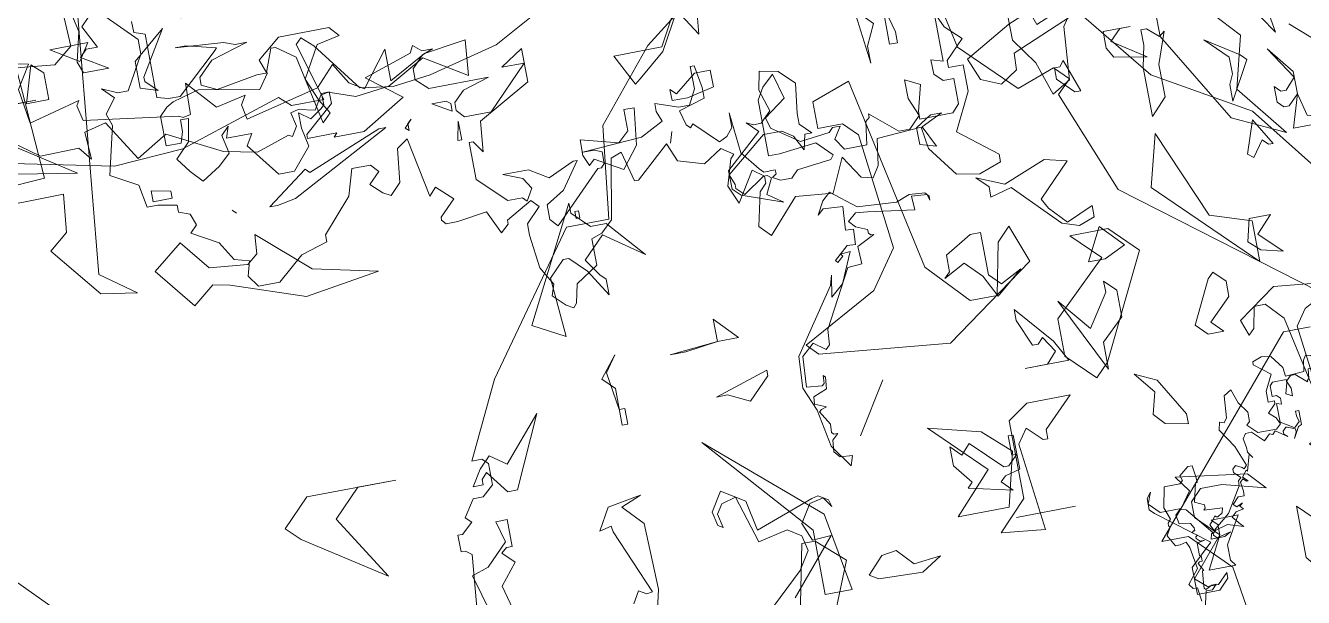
# Model space of a CAD drawing. Header units: millimetres. Extents: x 1418 to 1811, y 1796 to 1956.
# Drawn here: x 1476.093 to 1476.643, y 1861.03 to 1861.276 of the extents above; entities that cross this region are included whole.
import ezdxf

# ---------------------------------------------------------------- set-up
doc = ezdxf.new("R2010")
doc.units = ezdxf.units.MM
doc.layers.add('ARBRE', color=251, linetype='Continuous', lineweight=13)
doc.layers.add('VEGETAIS', color=3, linetype='Continuous')

# ---------------------------------------------------------------- blocks, each defined once
blk = doc.blocks.new('WMF26', base_point=(0, 0.0008))
at = {"color": 85}
for points in [[(10.2552, -0.9839), (11.3025, -1.7915), (11.412, -2.069), (11.3758, -2.1052), (11.412, -2.1414), (11.5141, -2.1052), (11.6524, -2.2427), (11.7611, -2.7672), (11.9727, -3.1163), (12.4238, -3.5016), (12.5251, -3.6045), (12.5251, -3.7494), (12.7359, -3.9898), (12.9112, -4.5142), (13.0496, -4.688), (13.0199, -5.387), (12.7721, -5.5977), (12.6346, -5.7369), (13.1582, -5.9476), (13.2233, -7.4181), (13.0199, -7.9055)], [(12.0739, -8.8441), (12.1472, -9.3381), (12.2485, -9.4401), (12.3209, -9.4401), (11.8994, -9.9284), (11.8269, -9.9284)], [(9.5274, -11.9578), (8.756, -12.3728), (8.3048, -12.4823), (8.0578, -12.5119), (7.8462, -12.4823), (7.6066, -12.162), (7.5342, -12.097), (7.4979, -12.1332), (7.6066, -12.5119), (7.395, -12.5119), (7.3226, -12.4461), (6.6606, -12.6568), (6.2095, -12.6857), (5.4018, -12.5119)], [(0.4759, -5.387), (0.5121, -5.0016), (0.4759, -4.972), (0.4462, -4.972), (0.4462, -4.8633), (0.4759, -4.8633), (0.5483, -4.7975), (0.5121, -4.7612), (0.5846, -4.6517), (0.6496, -4.6517), (0.7237, -4.5867), (0.7237, -4.4484), (0.6866, -4.4122), (0.6208, -4.4122), (0.8612, -3.9239), (1.4943, -3.0512), (1.771, -3.0512), (1.8434, -2.4543), (2.2221, -2.0031), (2.6807, -1.654)]]:
    blk.add_lwpolyline(points, dxfattribs=at)
at = {"color": 63}
for points in [[(2.586, -1.7084), (2.5572, -1.9924), (2.4469, -1.8171), (2.3094, -2.0575), (2.1349, -2.2032), (2.0986, -2.232), (1.9957, -2.0287), (2.3094, -2.0287), (2.4469, -1.7808)], [(10.3532, -1.2029), (10.9131, -1.9307), (11.1609, -2.0756), (11.4375, -2.4255)], [(10.7756, -2.1414), (10.7031, -2.0756)], [(4.217, -2.4683), (4.52, -2.2962), (4.6624, -2.2378), (4.6945, -2.3316), (4.9712, -2.2188), (4.9457, -2.0188), (4.8847, -1.8821), (4.7991, -1.9175), (4.8386, -1.8228), (4.9522, -1.9109), (4.9778, -2.111), (5.065, -2.2584), (4.5184, -2.4856), (4.5126, -2.5934), (4.4031, -2.6651), (4.2747, -2.6116), (4.217, -2.4683), (4.217, -2.4683)], [(3.6695, -2.1307), (3.6045, -2.2682), (3.6045, -2.3786), (3.5683, -2.0575), (3.4299, -1.92), (3.5683, -2.0287), (3.6695, -2.1307), (3.6695, -2.1307)], [(6.1156, -2.2032), (6.188, -2.6618), (6.1156, -2.5523), (6.1156, -2.2032), (6.1156, -2.2032)], [(2.586, -2.3415), (2.4107, -2.3786), (2.3094, -2.3786), (2.3094, -2.3053), (2.3456, -2.3415), (2.4839, -2.232), (2.586, -2.232), (2.586, -2.3415), (2.586, -2.3415)], [(3.1064, -2.4148), (3.0817, -2.6074), (3.0817, -2.6766), (3.1508, -2.7466), (3.1064, -2.7466), (3.0817, -2.8446), (3.0323, -2.7466), (2.9631, -2.7013), (2.8437, -2.7013), (2.5819, -2.9137), (2.6066, -2.9829), (2.6066, -3.0076), (2.656, -3.057), (2.7943, -2.9631), (2.819, -2.9631), (2.8437, -2.9829), (2.7943, -3.0817), (2.8931, -3.1517), (2.6313, -3.057), (2.5819, -3.0076), (2.5819, -2.889), (2.819, -2.6766), (2.7499, -2.6074), (2.7943, -2.6272), (2.8437, -2.6272), (2.9129, -2.558), (2.8684, -2.4148), (2.8931, -2.2954), (3.0125, -2.3209), (3.1064, -2.4148), (3.1064, -2.4148)], [(2.0328, -2.6181), (1.9233, -2.7565), (1.7495, -2.6544), (1.7125, -2.6906), (1.6837, -2.6181), (1.6837, -2.5161), (1.9233, -2.5819), (1.9957, -2.5161), (1.9957, -2.3786), (2.0624, -2.3786), (2.0328, -2.6181), (2.0328, -2.6181)], [(5.3433, -2.5885), (5.3433, -2.4872), (5.3804, -2.4872), (5.4528, -2.5523), (5.489, -2.5235), (5.4166, -2.7276), (5.4166, -2.9384), (5.3145, -3.0471), (5.3145, -2.7276), (5.3433, -2.5885), (5.3433, -2.5885)], [(4.7547, -2.698), (4.7547, -2.6247), (4.7909, -2.6247), (4.8197, -2.5885), (4.893, -2.8001), (4.8559, -2.8001), (4.7547, -2.698), (4.7547, -2.698)], [(5.8678, -2.8726), (5.8678, -2.7639), (5.7295, -2.6247), (5.9402, -2.7639), (5.9765, -2.8001), (5.8381, -3.0471), (5.8381, -2.9384), (5.8678, -2.8726), (5.8678, -2.8726)], [(6.2531, -3.0759), (6.188, -3.1426), (6.1518, -3.1426), (6.1156, -3.1055), (6.1156, -3.0035), (6.1518, -3.0397), (6.188, -3.0397), (6.2531, -2.9672), (6.1156, -2.7565), (6.2531, -2.931), (6.2531, -3.0759), (6.2531, -3.0759)], [(1.6475, -3.0759), (1.7495, -3.0759), (1.9595, -3.3163), (1.7125, -3.1426), (1.5742, -3.2801), (1.6475, -3.3896), (1.6837, -3.4258), (1.6837, -3.5271), (1.5742, -3.3534), (1.4721, -3.2513), (1.4359, -3.2513), (1.3346, -3.3534), (1.3634, -3.7387), (1.1601, -3.63), (1.538, -2.9022), (1.538, -2.9672), (1.6475, -3.0759), (1.6475, -3.0759)], [(6.2531, -3.0759), (6.2893, -3.2225), (6.5001, -3.2875), (6.188, -3.2875), (6.2531, -3.0759), (6.2531, -3.0759)], [(2.8569, -4.5002), (2.791, -4.3446), (2.805, -4.1405), (3.0874, -3.7321), (3.1055, -3.6671), (3.0825, -3.8054), (3.164, -3.7346), (3.2513, -3.5394), (3.1879, -3.5452), (3.1994, -3.56), (3.1607, -3.5946), (3.1484, -3.5806), (3.2406, -3.4991), (3.2933, -3.5032), (3.2999, -3.4036), (3.248, -3.3995), (3.2587, -3.2472), (3.1327, -3.2389), (3.0932, -3.2727), (3.1385, -3.1887), (3.192, -3.1426), (3.3493, -3.2669), (3.602, -3.2842), (3.6909, -3.2513), (3.7905, -3.2579), (3.8152, -3.2859), (3.8136, -3.3122), (3.8029, -3.2719), (3.7033, -3.2653), (3.7074, -3.355), (3.4077, -3.3106), (3.3311, -3.3023), (3.2776, -3.3493), (3.3147, -3.3912), (3.3871, -3.4225), (3.3879, -3.4464), (3.4003, -3.4604), (3.4209, -3.4612), (3.3056, -3.5172), (3.3106, -3.6316), (3.2183, -3.6382), (3.0183, -4.0046), (3.0117, -4.1042), (2.9837, -4.1289), (2.9104, -4.0738), (2.8289, -4.1446), (2.8149, -4.3438), (2.917, -4.3537), (2.931, -4.3413), (2.9351, -4.2887), (2.9475, -4.3027), (2.9401, -4.3784), (2.8495, -4.413), (2.8462, -4.4599), (2.9178, -4.4912), (2.8833, -4.5019), (2.8693, -4.5142), (2.9236, -4.6048), (2.9195, -4.6575), (2.9318, -4.6715), (2.959, -4.6731), (2.9187, -4.7077), (2.9112, -4.7835), (2.9458, -4.823), (3.0249, -4.8287), (3.0043, -4.8913), (2.9005, -4.7431), (2.8569, -4.5002), (2.8569, -4.5002)], [(5.9402, -3.1862), (6.0415, -3.36), (6.0127, -3.36), (5.9765, -3.3237), (5.904, -3.4258), (5.8678, -3.397), (5.9402, -3.1862), (5.9402, -3.1862)], [(6.2531, -3.7461), (6.3255, -3.5715), (6.3255, -3.4983), (6.4276, -3.4983), (6.3618, -3.8111), (6.3255, -3.8111), (6.2531, -3.7461), (6.2531, -3.7461)], [(6.3255, -3.8408), (6.5734, -4.1248), (6.2893, -3.877), (6.2531, -3.6662), (6.3255, -3.6662), (6.3255, -3.8408), (6.3255, -3.8408)], [(4.8477, -3.6769), (4.986, -3.8227), (4.8477, -3.8877), (4.739, -3.8877), (4.8477, -3.6769), (4.8477, -3.6769)], [(2.3094, -3.9494), (2.0986, -3.9783), (1.9957, -3.9783), (2.3094, -3.9494), (2.3094, -3.8045), (2.4469, -3.9494), (2.3094, -3.9494), (2.3094, -3.9494)], [(5.8381, -3.9132), (5.9765, -4.0515), (5.8381, -4.0153), (5.7657, -3.9494), (5.8019, -3.8045), (5.9402, -3.8045), (5.8381, -3.9132), (5.8381, -3.9132)], [(1.6112, -4.2623), (1.6475, -4.2623), (1.6475, -4.3644), (1.6112, -4.3644), (1.6112, -4.1248), (1.538, -4.0515), (1.6475, -3.9132), (1.5742, -4.0153), (1.6112, -4.2623), (1.6112, -4.2623)], [(7.4938, -4.1767), (7.5663, -4.1042), (7.4576, -3.9289), (7.6684, -4.068), (7.7046, -4.1042), (7.6321, -4.1767), (7.3917, -4.1767), (7.4938, -4.1767), (7.4938, -4.1767)], [(4.6723, -4.3101), (4.8115, -4.0993), (4.8115, -4.0268), (4.8839, -4.0993), (4.8839, -4.273), (4.739, -4.4122), (4.739, -4.5867), (4.4986, -4.0993), (4.6723, -4.3101), (4.6723, -4.3101)], [(4.3603, -4.4846), (4.4253, -4.4122), (4.3603, -4.3101), (4.3241, -4.3463), (4.2878, -4.3463), (4.2146, -4.1717), (4.2146, -4.0993), (4.4253, -4.3463), (4.4986, -4.4846), (4.2146, -4.4846), (4.3603, -4.4846), (4.3603, -4.4846)], [(5.3351, -4.4122), (5.4734, -4.1355), (5.5096, -4.0993), (5.5821, -4.1717), (5.5821, -4.273), (5.4372, -4.4122), (5.5096, -4.4846), (5.4075, -4.4846), (5.3351, -4.4122), (5.3351, -4.4122)], [(0.811, -4.6484), (0.7015, -4.5027), (0.6644, -4.5398), (0.6644, -4.576), (0.5994, -4.576), (0.6644, -4.4739), (0.7377, -4.4006), (0.8398, -4.4739), (1.0868, -4.1899), (0.876, -4.6484), (0.811, -4.6484), (0.811, -4.6484)], [(3.304, -4.3875), (3.0973, -4.7127), (3.304, -4.3875), (3.304, -4.3875)], [(5.0502, -6.1601), (5.0395, -6.0695), (5.0107, -6.0695), (4.9893, -6.0398), (5.0609, -5.9485), (5.0395, -5.8077), (5.0214, -5.7682), (4.9811, -5.7789), (4.9498, -5.7789), (4.9103, -5.7072), (4.9391, -5.6562), (4.9308, -5.6463), (4.9308, -5.6274), (4.9498, -5.606), (4.921, -5.5269), (4.9498, -5.3952), (5.0502, -5.3952), (5.0708, -5.3763), (5.0609, -5.345), (5.121, -5.2947), (5.1507, -5.2947), (5.1614, -5.3763), (5.1614, -5.4059), (5.1507, -5.4059), (5.121, -5.5269), (5.182, -5.5557), (5.182, -5.5771), (5.1712, -5.5878), (5.2915, -5.5961), (5.2832, -5.6274), (5.2519, -5.6463), (5.2412, -5.6463), (5.233, -5.6381), (5.2124, -5.6669), (5.191, -5.6891), (5.2124, -5.7286), (5.3227, -5.6381), (5.4232, -5.4767), (5.4232, -5.4454), (5.4421, -5.4265), (5.4026, -5.387), (5.4026, -5.3656), (5.4232, -5.345), (5.4635, -5.3656), (5.4734, -5.3763), (5.4923, -5.3557), (5.4421, -5.2248), (5.3631, -5.1037), (5.373, -5.0535), (5.4026, -5.0634), (5.4232, -5.0346), (5.4339, -4.8921), (5.4841, -4.8633), (5.5137, -4.9531), (5.564, -5.0239), (5.564, -5.0848), (5.5426, -5.1037), (5.6035, -5.1638), (5.7253, -5.1638), (5.755, -5.135), (5.736, -5.093), (5.6941, -5.0535), (5.7443, -5.0033), (5.7443, -4.9844), (5.7048, -4.9844), (5.7048, -4.9127), (5.755, -4.8123), (5.6545, -4.7324), (5.6545, -4.7118), (5.7146, -4.6904), (5.7756, -4.7011), (5.8365, -4.7826), (5.8447, -4.8419), (5.9657, -4.8337), (5.9765, -4.7621), (5.9954, -4.7324), (6.0267, -4.7407), (6.0662, -4.8016), (6.1074, -4.7118), (6.2078, -4.7217), (6.2893, -4.632), (6.3181, -4.6616), (6.2975, -4.7514), (6.2786, -4.7719), (6.2786, -4.7909), (6.3082, -4.8123), (6.3576, -4.7324), (6.3791, -4.7826), (6.3576, -4.8526), (6.3478, -4.8633), (6.3791, -4.8839), (6.4293, -4.8526), (6.4984, -4.8732), (6.519, -4.9234), (6.6096, -4.8419), (6.6203, -4.8419), (6.6409, -4.9234), (6.6705, -4.9127), (6.7001, -4.7514), (6.7314, -4.7217), (6.7602, -4.7118), (6.7602, -4.6402), (6.8212, -4.6007), (6.8319, -4.5505), (6.8418, -4.5398), (6.8607, -4.5505), (6.892, -4.5818), (6.8821, -4.6114), (6.9109, -4.6616), (6.9216, -4.7514), (6.9216, -4.7826), (6.8821, -4.8222), (6.901, -4.8419), (6.9718, -4.8016), (6.9718, -4.7909), (6.9932, -4.7719), (7.0229, -4.8337), (7.1019, -4.8222), (7.134, -4.8222), (7.1439, -4.8337), (7.1439, -4.8419), (7.1019, -4.8839), (7.1439, -4.9234), (7.1629, -4.9028), (7.1941, -5.0634), (7.2238, -5.0428), (7.2345, -4.9531), (7.2633, -4.9234), (7.2839, -4.9341), (7.3135, -4.9629), (7.2839, -4.9926), (7.3028, -5.0132), (7.353, -5.0132), (7.3744, -4.9424), (7.4543, -4.8526), (7.4543, -4.8337), (7.5259, -4.8123), (7.5967, -4.7514), (7.6552, -4.7514), (7.6766, -4.7826), (7.6659, -4.8222), (7.7054, -4.8337), (7.7367, -4.8839), (7.8059, -4.9234), (7.7869, -4.9424), (7.7976, -4.9737), (7.8273, -4.9844), (7.8273, -5.0033), (7.8775, -5.0132), (7.9071, -5.0132), (7.9178, -5.0741), (7.9886, -5.1136), (7.9574, -5.2437), (7.9681, -5.2758), (7.9384, -5.3153), (7.9681, -5.345), (7.9277, -5.326), (7.8989, -5.326), (7.8478, -5.4158), (7.8478, -5.4561), (7.9277, -5.5376)], [(7.9681, -5.5376), (7.9886, -5.5162), (7.9574, -5.4561), (7.9886, -5.4561), (8.0076, -5.4372), (7.9384, -5.3952), (8.0076, -5.3952), (8.0183, -5.4265), (7.9993, -5.5063), (8.0183, -5.5961)], [(7.8561, -5.5063), (7.8561, -5.4767), (7.8273, -5.466), (7.8273, -5.2947), (7.7976, -5.2865), (7.7663, -5.2865), (7.6552, -5.387), (7.647, -5.3952), (7.7268, -5.4158), (7.7556, -5.4158), (7.6264, -5.4059), (7.5967, -5.3952), (7.5655, -5.3952), (7.6659, -5.3656), (7.7054, -5.326), (7.7054, -5.3054), (7.6659, -5.2865), (7.5547, -5.3054), (7.5259, -5.3054), (7.5547, -5.2651), (7.7161, -5.2947), (7.7869, -5.2758), (7.8059, -5.2651), (7.8273, -5.2437), (7.8273, -5.1638), (7.7869, -5.1638), (7.777, -5.1935), (7.777, -5.2248), (7.7556, -5.2248), (7.7663, -5.1638), (7.8059, -5.1243), (7.777, -5.0848), (7.7474, -5.0535), (7.6972, -5.0848), (7.6659, -5.1136), (7.6766, -5.1638), (7.6552, -5.1852), (7.6659, -5.154), (7.5967, -5.154), (7.6157, -5.1243), (7.5465, -5.0346), (7.5045, -5.0346), (7.4543, -5.093), (7.465, -5.1433), (7.465, -5.1852), (7.4354, -5.1638), (7.4033, -5.1852), (7.395, -5.1935), (7.395, -5.2248), (7.3744, -5.2248), (7.3744, -5.1935), (7.4543, -5.1243), (7.4543, -5.1136), (7.3744, -5.1136), (7.3843, -5.1037), (7.3028, -5.1037), (7.1843, -5.1745), (7.274, -5.2437), (7.1439, -5.2865), (7.134, -5.3054), (7.1126, -5.2865), (7.0838, -5.2865), (7.1126, -5.2758), (7.1439, -5.2437), (7.1439, -5.2141), (7.1126, -5.1852), (6.9513, -5.1852), (7.0229, -5.1638), (7.0517, -5.135), (7.0517, -5.1136), (7.0336, -5.093), (6.9611, -5.093), (6.8508, -5.2042), (6.9109, -5.2042), (6.8508, -5.2437), (6.8508, -5.154), (6.9932, -5.0741), (7.0015, -4.9926), (7.0229, -5.0239), (7.0336, -5.0239), (7.0336, -4.9234), (6.9611, -4.8526), (6.9216, -4.8526), (6.9109, -4.8419), (6.892, -4.8732), (6.9109, -4.9028), (6.9611, -4.9234), (6.892, -4.9234), (6.8418, -4.8921), (6.771, -4.9234), (6.7602, -4.9234), (6.8105, -4.8526), (6.8607, -4.8222), (6.8607, -4.7826), (6.8418, -4.7621), (6.71, -4.8921), (6.7001, -4.8921), (6.6911, -4.9028), (6.6911, -4.9341), (6.71, -4.9424), (6.7413, -4.9424), (6.5808, -4.9531), (6.519, -4.9844), (6.5297, -5.0132), (6.5297, -5.0346), (6.4688, -5.0132), (6.44, -5.0132), (6.4186, -5.0535), (6.4186, -5.1136), (6.4079, -5.1136), (6.398, -5.0535), (6.398, -5.0239), (6.4688, -5.0033), (6.4581, -4.9629), (6.4482, -4.9531), (6.44, -4.9629), (6.3791, -4.9028), (6.3576, -4.9127), (6.3395, -4.9341), (6.3395, -4.9737), (6.3288, -4.8633), (6.2893, -4.8123), (6.2786, -4.8016), (6.2473, -4.8016), (6.2473, -4.7909), (6.258, -4.7826), (6.2391, -4.7719), (6.2078, -4.7719), (6.1889, -4.7909), (6.0967, -4.8016), (6.0884, -4.8123), (6.1279, -4.8526), (6.2284, -4.8419), (6.258, -4.8419), (6.258, -4.9926), (6.2391, -5.0239), (6.2078, -5.0535), (6.1889, -4.9844), (6.2473, -4.9424), (6.2391, -4.9127), (6.1675, -4.8633), (6.0884, -4.8732), (6.0769, -4.8839), (6.0563, -4.8839), (6.0769, -4.8526), (6.0563, -4.8222), (5.9954, -4.8222), (5.9872, -4.8839), (5.9765, -4.8921), (5.9765, -4.9028), (5.9056, -4.8419), (5.876, -4.8419), (5.8447, -4.8732), (5.8653, -4.9234), (5.8653, -4.9737), (5.8258, -4.9531), (5.8447, -4.8839), (5.8447, -4.8633), (5.755, -4.8633), (5.736, -4.8839), (5.736, -4.9531), (5.7649, -4.9531), (5.7863, -4.9737), (5.7863, -5.0132), (5.755, -5.0033), (5.755, -5.1243), (5.8365, -5.1745), (5.8447, -5.1745), (5.876, -5.1433), (5.8653, -5.1037), (5.8653, -5.0741), (5.8867, -5.0741), (5.8867, -5.1638), (5.8653, -5.1745), (5.8258, -5.2437), (5.8447, -5.2042), (5.8447, -5.1852), (5.7945, -5.1638), (5.7863, -5.1638), (5.7649, -5.1852), (5.7649, -5.2042), (5.7863, -5.2248), (5.7146, -5.1745), (5.6941, -5.1935), (5.6751, -5.1852), (5.6356, -5.2248), (5.564, -5.154), (5.5236, -5.154), (5.503, -5.1852), (5.5137, -5.2437), (5.5137, -5.2758), (5.5426, -5.3153), (5.5236, -5.2865), (5.4923, -5.3952), (5.4841, -5.387), (5.4528, -5.4265), (5.4841, -5.4561), (5.4734, -5.4561), (5.4528, -5.4372), (5.4339, -5.4561), (5.4421, -5.5162), (5.4421, -5.5459), (5.4026, -5.5459), (5.3631, -5.5878), (5.3837, -5.606), (5.4232, -5.5878), (5.4026, -5.606), (5.4232, -5.6274), (5.373, -5.6381), (5.3417, -5.6669), (5.3837, -5.7179), (5.4026, -5.7393), (5.3022, -5.7072), (5.2223, -5.7286), (5.2017, -5.7476), (5.2017, -5.7575), (5.2223, -5.7789), (5.3129, -5.7575), (5.2725, -5.7789), (5.182, -5.7789), (5.191, -5.7476), (5.2017, -5.7393), (5.0609, -5.5664), (5.0214, -5.5557), (4.9893, -5.5878), (5, -5.6463), (5.0708, -5.6562), (5.0897, -5.6891), (5.0897, -5.7072), (5.0815, -5.7072), (5.0708, -5.7179), (5.1004, -5.7393), (5.0897, -5.7476), (5.0897, -5.7575), (5.1111, -5.7789), (5.14, -5.7789), (5.0897, -5.7896), (5.0897, -5.8686), (5.1004, -5.8793), (5.1004, -5.9081), (5.0815, -5.9081), (5.0708, -5.9188), (5.1004, -5.969), (5.0897, -5.969), (5.0815, -6.0489), (5.0815, -6.0802), (5.0897, -6.0901), (5.1317, -6.0695), (5.1614, -6.0695), (5.1317, -6.0999), (5.0897, -6.0999), (5.0502, -6.2605)], [(4.0524, -5.3013), (4.0524, -4.7958), (4.1833, -4.7044), (4.4657, -4.7044), (4.2747, -4.8946), (4.2747, -4.9539), (4.2425, -4.9539), (4.1503, -4.8625), (4.0853, -4.9539), (4.1503, -5.5236), (3.8696, -5.4907), (4.0524, -5.3013), (4.0524, -5.3013)], [(6.7915, -4.7909), (6.7817, -4.7909), (6.7817, -4.7719), (6.7915, -4.7719), (6.7915, -4.7909), (6.7915, -4.7909)], [(0.7739, -4.9975), (0.7377, -4.9975), (0.7015, -5.0272), (0.7739, -5.0996), (0.6644, -5.2371), (0.7739, -5.6595), (0.7015, -5.587), (0.6356, -5.6595), (0.4899, -5.1358), (0.5994, -5.0996), (0.7377, -4.9613), (0.7015, -4.823), (0.7739, -4.823), (0.7739, -4.9975), (0.7739, -4.9975)], [(1.6442, -5.4405), (1.6046, -5.6125)], [(1.4729, -5.503), (1.5165, -5.4273), (1.5668, -5.4561), (1.6046, -5.4512), (1.4268, -5.0255), (1.421, -4.9885), (1.3445, -5.0049), (1.426, -4.8642), (1.6055, -4.8329), (1.6425, -4.8279), (1.5108, -4.8798), (1.6318, -5.0091), (1.6442, -5.4405), (1.6442, -5.4405)], [(3.7461, -5.1383), (3.6481, -5.014), (3.6481, -4.8897), (3.7132, -4.9555), (3.7724, -4.8897), (3.9626, -5.079), (3.9956, -5.079), (4.0606, -5.014), (4.0277, -5.014), (4.0277, -4.8897), (4.0606, -4.8897), (4.0606, -5.112), (3.9626, -5.1383), (3.9297, -5.1712), (3.9956, -5.2363), (3.7132, -5.1712), (3.7461, -5.1383), (3.7461, -5.1383)], [(2.3481, -5.6858), (2.558, -5.4915), (2.6321, -5.3746), (2.6099, -5.275), (2.5243, -5.219), (2.3333, -5.2618), (2.2378, -4.9514), (2.1439, -4.9769), (2.1044, -5.0387), (2.125, -5.1284), (2.0937, -5.1095), (2.0739, -5.0189), (2.1521, -4.8963), (2.2995, -4.9901), (2.3374, -5.1869), (2.7186, -5.0502), (2.7581, -5.0412), (2.8199, -5.0799), (2.8347, -5.1243), (2.7894, -5.0609), (2.6988, -5.0807), (2.6247, -5.1968), (2.6717, -5.3137), (2.796, -5.3071), (2.4955, -5.6578)], [(6.4984, -4.9531), (6.5083, -4.9234), (6.4984, -4.9531), (6.4984, -4.9531)], [(7.5152, -4.9629), (7.5655, -4.9531), (7.586, -4.9531), (7.4757, -5.0346), (7.465, -5.0239), (7.2633, -5.1037), (7.2444, -5.1037), (7.5152, -4.9629), (7.5152, -4.9629)], [(7.6865, -4.9629), (7.6766, -4.9531), (7.6865, -4.9629), (7.6865, -4.9629)], [(7.8371, -5.0239), (7.8882, -5.0239), (7.8882, -5.0535), (7.8371, -5.0428), (7.8371, -5.0239), (7.8371, -5.0239)], [(7.0624, -5.0346), (7.0517, -5.0848), (7.0517, -5.0346), (7.0624, -5.0346), (7.0624, -5.0346)], [(7.1843, -5.0848), (7.1941, -5.093), (7.1736, -5.1136), (7.1843, -5.1037), (7.1843, -5.0848), (7.1843, -5.0848)], [(7.0624, -5.135), (7.0624, -5.1136), (7.1126, -5.1433), (7.0731, -5.1433), (7.0624, -5.135), (7.0624, -5.135)], [(3.0438, -5.6364), (2.9886, -5.601), (3.0907, -5.494), (3.1871, -5.4783), (3.2842, -5.5829), (3.4596, -5.5656), (3.3295, -5.6463), (3.0438, -5.6364), (3.0438, -5.6364)], [(5.2421, -5.7624), (5.2421, -5.6965), (5.2058, -5.6595), (5.3804, -5.6595), (5.2783, -5.8348), (5.2783, -5.9361), (5.3071, -5.9723), (5.1326, -5.9723), (5.2421, -5.7624), (5.2421, -5.7624)]]:
    blk.add_lwpolyline(points, dxfattribs=at)
at = {"color": 106}
for points in [[(11.179, -1.92), (11.0777, -1.6796), (10.9682, -1.6433), (10.9682, -1.5338), (11.216, -1.7808), (11.179, -1.92), (11.179, -1.92)], [(5.1046, -2.563), (5.1046, -2.4543), (5.2799, -2.4543), (5.2141, -2.4543), (5.1408, -2.5268), (5.3524, -2.6651), (5.1408, -2.6288), (5.1046, -2.563), (5.1046, -2.563)], [(3.8161, -2.8404), (3.919, -2.7746), (3.9914, -2.7746), (3.8531, -2.8404), (3.919, -2.9779), (3.8161, -2.9491), (3.8161, -2.8404), (3.8161, -2.8404)], [(4.3413, -3.3278), (4.2022, -3.3641), (4.2022, -3.2982), (4.1298, -3.2258), (4.3043, -3.2982), (4.5809, -3.1895), (4.7258, -3.2258), (4.5151, -3.4365), (4.5513, -3.5016), (4.6534, -3.6119), (4.8287, -3.5378), (4.8287, -3.6119), (4.7258, -3.6481), (4.6172, -3.6119), (4.3413, -3.3278), (4.3413, -3.3278)], [(8.5238, -4.1899), (8.2826, -3.942), (8.3492, -3.8045), (8.3492, -3.5641), (8.1451, -3.3896), (8.2463, -3.4184), (8.3855, -3.5641), (8.3855, -3.5641)], [(3.9552, -3.7494), (3.8161, -3.8227), (3.8531, -3.7856), (3.8531, -3.6769), (4.0277, -3.5757), (4.0935, -3.5757), (4.0935, -3.8515), (4.166, -3.9239), (4.3043, -3.8515), (4.1298, -3.9972), (4.0565, -3.8515), (3.9552, -3.7494), (3.9552, -3.7494)], [(2.4469, -4.3644), (2.3094, -4.2985), (2.237, -4.2985), (2.586, -4.1899), (2.586, -4.2261), (2.4469, -4.3644), (2.4469, -4.3644)], [(6.2531, -4.3282), (6.0489, -4.4377), (5.9765, -4.5398), (6.0127, -4.8526), (6.0489, -4.8889), (6.1156, -4.8889), (6.1156, -4.9613), (6.0127, -4.9975), (5.904, -4.4739), (5.8019, -4.3644), (5.7295, -4.3644), (5.7006, -4.5027), (5.6644, -4.5398), (5.6274, -4.4377), (5.8744, -4.2623), (6.2243, -4.2985), (6.2531, -4.3282), (6.2531, -4.3282)], [(5.1762, -4.9613), (5.1762, -5.0272), (5.0305, -4.9975), (4.9654, -4.9251), (5.0016, -4.7859), (4.893, -4.6484), (5.0305, -4.7135), (5.1762, -4.9613), (5.1762, -4.9613)], [(7.7285, -4.7678), (7.7738, -4.7777), (7.8306, -4.7316), (7.9178, -4.8403), (7.838, -4.9037), (7.7746, -4.8238), (7.6725, -4.8131), (7.6437, -4.837), (7.6387, -4.888), (7.5062, -4.7703), (7.3341, -4.7316), (7.5342, -4.7011), (7.7285, -4.7678), (7.7285, -4.7678)], [(8.1805, -4.9448), (8.1302, -4.986), (8.1195, -5.0881), (8.3427, -5.0856), (8.3707, -5.0626), (8.3501, -5.2099), (8.4011, -5.2157), (8.4373, -5.3647), (8.285, -5.1317), (8.1607, -5.1391), (8.1805, -5.4413), (8.0784, -5.4306), (8.0273, -5.4718), (8.0422, -5.825), (7.7252, -5.4915), (7.9434, -5.5401), (7.9944, -5.5459), (8.066, -4.8609), (7.9746, -4.7933), (8.071, -4.809), (8.1805, -4.9448), (8.1805, -4.9448)], [(8.3196, -5.2371), (8.3196, -5.3474), (8.1451, -5.3474), (8.2101, -5.3474), (8.2826, -5.275), (8.0726, -5.1358), (8.2826, -5.1721), (8.3196, -5.2371), (8.3196, -5.2371)], [(5.5903, -5.5212), (5.3145, -5.4487), (5.1762, -5.4487), (5.1029, -5.5212), (5.1029, -5.6232), (5.2421, -5.7624), (5.0305, -6.0094), (5.1029, -6.0744), (5.1762, -6.0744), (5.2421, -6.0094), (5.2421, -6.0456), (5.1762, -6.1115), (5.0305, -6.1115), (5.0305, -5.9361), (5.1762, -5.7986), (4.8559, -5.5508), (4.8271, -5.5212), (4.8271, -5.4487), (4.8559, -5.4125), (4.8271, -5.4849), (4.893, -5.5508), (5.0305, -5.5508), (5.1029, -5.4487), (5.0305, -5.3474), (5.489, -5.4125), (5.5903, -5.5212), (5.5903, -5.5212)], [(3.9832, -5.4125), (4.3685, -5.4125), (3.9832, -5.4125), (3.9832, -5.4125)], [(11.8409, -9.1899), (11.9513, -9.3273), (11.9513, -9.4665), (11.8772, -9.3932), (11.8121, -9.4665), (11.6013, -9.2549), (11.5651, -9.2549), (11.4927, -9.3273), (11.5289, -9.3273), (11.5289, -9.4665), (11.4927, -9.4665), (11.4927, -9.2187), (11.6013, -9.1899), (11.6376, -9.1528), (11.5651, -9.0804), (11.8772, -9.1528), (11.8409, -9.1899), (11.8409, -9.1899)], [(5.4998, -11.8813), (5.7887, -11.9397), (5.6965, -12.0888), (5.7286, -12.3135), (6.0629, -12.2295), (6.0431, -12.26), (6.067, -12.3604), (6.6746, -12.4452), (6.6993, -12.4601), (6.7487, -12.4485), (6.7545, -12.246), (6.92, -12.4345), (7.1167, -12.3926), (7.0822, -12.4494), (7.0995, -12.5457), (7.5803, -12.4321), (7.7029, -12.302), (7.782, -12.437), (7.875, -12.4946), (8.0496, -12.2682), (8.0504, -12.4749), (8.2941, -12.3423), (8.5189, -12.3102), (8.5658, -12.3045), (8.5452, -12.5325), (8.2784, -12.367), (8.0314, -12.5053), (7.81, -12.5309), (7.642, -12.4708), (7.5926, -12.4823), (7.5391, -12.5687), (7.4329, -12.5457), (7.3827, -12.558), (7.4033, -12.6478), (7.3654, -12.7095), (7.3407, -12.6947), (7.1258, -12.7663), (6.9134, -12.7211), (6.5709, -12.5432), (6.3667, -12.6651), (6.2045, -12.4016), (6.0637, -12.4362), (6.0736, -12.6132), (6.0061, -12.5284), (5.7542, -12.535), (5.4141, -12.2822)], [(6.1156, -11.9834), (5.9402, -11.8747), (6.188, -11.8747), (6.1156, -11.9834), (6.1156, -11.9834)], [(6.5001, -12.1875), (6.5734, -12.26), (6.4639, -12.2238), (6.4639, -12.0492), (6.6754, -11.8747), (6.5001, -12.1587), (6.5001, -12.1875), (6.5001, -12.1875)], [(5.8744, -12.1875), (5.7295, -12.1875), (5.8019, -11.9471), (5.8744, -12.013), (5.8744, -12.1875), (5.8744, -12.1875)], [(7.7779, -12.1274), (7.6297, -12.1579), (7.5119, -12.3621), (7.5737, -12.5111), (7.6297, -12.6033), (7.5737, -12.6593), (7.4815, -12.2139), (7.3629, -12.1274), (7.3325, -12.1274), (7.2765, -12.2756), (7.246, -12.1892), (7.3942, -12.0657), (7.7219, -12.0657), (7.7779, -12.1274), (7.7779, -12.1274)]]:
    blk.add_lwpolyline(points, dxfattribs=at)
blk = doc.blocks.new('T2_02')
at = {"xscale": 0.3499999999999943, "yscale": 0.3499999999999943, "zscale": 0.3499999999999943}
blk.add_blockref('WMF26', (-2.2399, 1.997), dxfattribs=at)

msp = doc.modelspace()

# ---------------------------------------------------------------- linework, layer by layer
at = {"layer": 'VEGETAIS'}
for points in [[(1489.41337, 1863.92119), (1485.38321, 1860.7774), (1481.34267, 1862.36573), (1477.91369, 1859.35709), (1473.69251, 1864.38409), (1480.05959, 1864.38419), (1489.41337, 1863.92119)], [(1476.14984, 1859.22112), (1472.07078, 1861.21765), (1472.46385, 1858.41763), (1477.79271, 1857.59311), (1476.14984, 1859.22112)]]:
    msp.add_spline(points, degree=3, dxfattribs=at)

# ---------------------------------------------------------------- block references
at = {"layer": 'ARBRE'}
for p, xscale, yscale, zscale, rotation in [((1477.22531, 1861.97435), 0.4621142716754233, 0.4621142716754233, 0.4621142716754233, 190.6551472559353), ((1476.36428, 1861.35315), 0.4621142716754233, 0.4621142716754233, 0.4621142716754233, 190.6551472559353), ((1476.05728, 1861.67867), 0.1918409178794672, 0.1918409178794672, 0.1918409178794672, 10.65514725593884), ((1477.63457, 1860.63749), 0.4621142716754233, 0.4621142716754233, 0.4621142716754233, 190.6551472559353), ((1476.68234, 1861.07524), 0.1918409178794672, 0.1918409178794672, 0.1918409178794672, 10.65514725593884)]:
    msp.add_blockref('T2_02', p, dxfattribs=dict(at, xscale=xscale, yscale=yscale, zscale=zscale, rotation=rotation))

doc.saveas('drawing.dxf')
